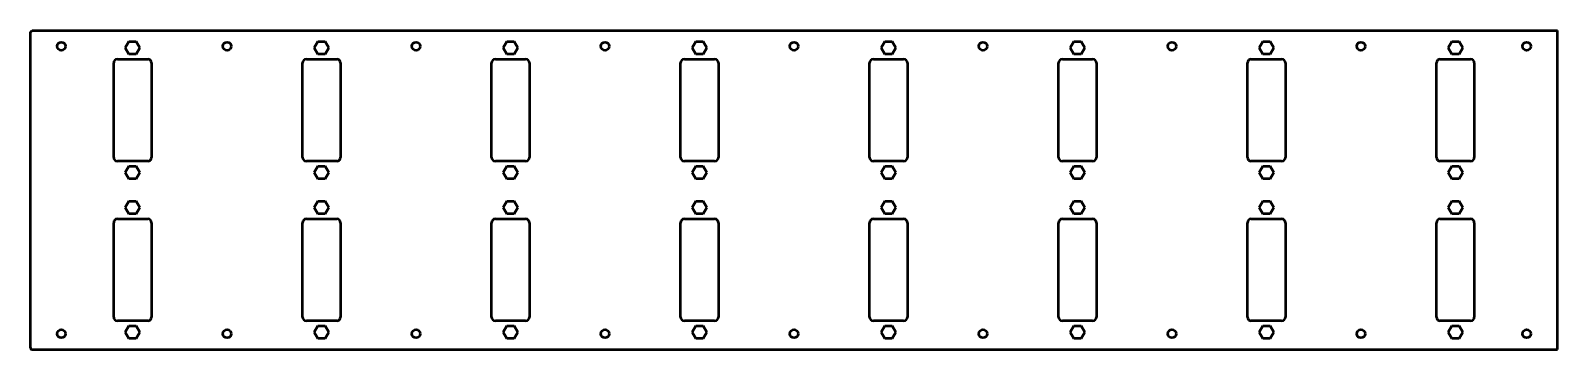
# Model space of a CAD drawing. Header units: millimetres. Extents: x 0 to 2020, y -212 to 210.
import ezdxf

# ---------------------------------------------------------------- set-up
doc = ezdxf.new("R2010")
doc.units = ezdxf.units.MM
doc.layers.add('IV_INTERIOR_PROFILES', color=7, linetype='Continuous', lineweight=50)
doc.layers.add('IV_OUTER_PROFILE', color=7, linetype='Continuous', lineweight=50)

msp = doc.modelspace()

# ---------------------------------------------------------------- linework, layer by layer
at = {"layer": 'IV_INTERIOR_PROFILES'}
for p, q in [((125.3, 187.1), (130.2, 195.5)), ((130.2, 178.7), (125.3, 187.1)), ((130.2, 195.5), (139.8, 195.5)), ((139.8, 195.5), (144.7, 187.1)), ((144.7, 187.1), (139.8, 178.7)), ((375.3, 187.1), (380.2, 195.5)), ((380.2, 178.7), (375.3, 187.1)), ((380.2, 195.5), (389.8, 195.5)), ((389.8, 195.5), (394.7, 187.1)), ((394.7, 187.1), (389.8, 178.7)), ((625.3, 187.1), (630.2, 195.5)), ((630.2, 178.7), (625.3, 187.1)), ((630.2, 195.5), (639.8, 195.5)), ((639.8, 195.5), (644.7, 187.1)), ((644.7, 187.1), (639.8, 178.7)), ((875.3, 187.1), (880.2, 195.5)), ((880.2, 178.7), (875.3, 187.1)), ((880.2, 195.5), (889.8, 195.5)), ((889.8, 195.5), (894.7, 187.1)), ((894.7, 187.1), (889.8, 178.7)), ((1125.3, 187.1), (1130.2, 195.5)), ((1130.2, 178.7), (1125.3, 187.1)), ((1130.2, 195.5), (1139.8, 195.5)), ((1139.8, 195.5), (1144.7, 187.1)), ((1144.7, 187.1), (1139.8, 178.7)), ((1375.3, 187.1), (1380.2, 195.5)), ((1380.2, 178.7), (1375.3, 187.1)), ((1380.2, 195.5), (1389.8, 195.5)), ((1389.8, 195.5), (1394.7, 187.1)), ((1394.7, 187.1), (1389.8, 178.7)), ((1625.3, 187.1), (1630.2, 195.5)), ((1630.2, 178.7), (1625.3, 187.1)), ((1630.2, 195.5), (1639.8, 195.5)), ((1639.8, 195.5), (1644.7, 187.1)), ((1644.7, 187.1), (1639.8, 178.7)), ((1875.3, 187.1), (1880.2, 195.5)), ((1880.2, 178.7), (1875.3, 187.1)), ((1880.2, 195.5), (1889.8, 195.5)), ((1889.8, 195.5), (1894.7, 187.1)), ((1894.7, 187.1), (1889.8, 178.7)), ((110, 42.1), (110, 167.1)), ((115, 172.1), (155, 172.1)), ((139.8, 178.7), (130.2, 178.7)), ((160, 167.1), (160, 42.1)), ((360, 42.1), (360, 167.1)), ((365, 172.1), (405, 172.1)), ((389.8, 178.7), (380.2, 178.7)), ((410, 167.1), (410, 42.1)), ((610, 42.1), (610, 167.1)), ((615, 172.1), (655, 172.1)), ((639.8, 178.7), (630.2, 178.7)), ((660, 167.1), (660, 42.1)), ((860, 42.1), (860, 167.1)), ((865, 172.1), (905, 172.1)), ((889.8, 178.7), (880.2, 178.7)), ((910, 167.1), (910, 42.1)), ((1110, 42.1), (1110, 167.1)), ((1115, 172.1), (1155, 172.1)), ((1139.8, 178.7), (1130.2, 178.7)), ((1160, 167.1), (1160, 42.1)), ((1360, 42.1), (1360, 167.1)), ((1365, 172.1), (1405, 172.1)), ((1389.8, 178.7), (1380.2, 178.7)), ((1410, 167.1), (1410, 42.1)), ((1610, 42.1), (1610, 167.1)), ((1615, 172.1), (1655, 172.1)), ((1639.8, 178.7), (1630.2, 178.7)), ((1660, 167.1), (1660, 42.1)), ((1860, 42.1), (1860, 167.1)), ((1865, 172.1), (1905, 172.1)), ((1889.8, 178.7), (1880.2, 178.7)), ((1910, 167.1), (1910, 42.1)), ((155, 37.1), (115, 37.1)), ((125.3, 22.1), (130.2, 30.5)), ((130.2, 13.7), (125.3, 22.1)), ((130.2, 30.5), (139.8, 30.5)), ((139.8, 30.5), (144.7, 22.1)), ((144.7, 22.1), (139.8, 13.7)), ((405, 37.1), (365, 37.1)), ((375.3, 22.1), (380.2, 30.5)), ((380.2, 13.7), (375.3, 22.1)), ((380.2, 30.5), (389.8, 30.5)), ((389.8, 30.5), (394.7, 22.1)), ((394.7, 22.1), (389.8, 13.7)), ((655, 37.1), (615, 37.1)), ((625.3, 22.1), (630.2, 30.5)), ((630.2, 13.7), (625.3, 22.1)), ((630.2, 30.5), (639.8, 30.5)), ((639.8, 30.5), (644.7, 22.1)), ((644.7, 22.1), (639.8, 13.7)), ((905, 37.1), (865, 37.1)), ((875.3, 22.1), (880.2, 30.5)), ((880.2, 13.7), (875.3, 22.1)), ((880.2, 30.5), (889.8, 30.5)), ((889.8, 30.5), (894.7, 22.1)), ((894.7, 22.1), (889.8, 13.7)), ((1155, 37.1), (1115, 37.1)), ((1125.3, 22.1), (1130.2, 30.5)), ((1130.2, 13.7), (1125.3, 22.1)), ((1130.2, 30.5), (1139.8, 30.5)), ((1139.8, 30.5), (1144.7, 22.1)), ((1144.7, 22.1), (1139.8, 13.7)), ((1405, 37.1), (1365, 37.1)), ((1375.3, 22.1), (1380.2, 30.5)), ((1380.2, 13.7), (1375.3, 22.1)), ((1380.2, 30.5), (1389.8, 30.5)), ((1389.8, 30.5), (1394.7, 22.1)), ((1394.7, 22.1), (1389.8, 13.7)), ((1655, 37.1), (1615, 37.1)), ((1625.3, 22.1), (1630.2, 30.5)), ((1630.2, 13.7), (1625.3, 22.1)), ((1630.2, 30.5), (1639.8, 30.5)), ((1639.8, 30.5), (1644.7, 22.1)), ((1644.7, 22.1), (1639.8, 13.7)), ((1905, 37.1), (1865, 37.1)), ((1875.3, 22.1), (1880.2, 30.5)), ((1880.2, 13.7), (1875.3, 22.1)), ((1880.2, 30.5), (1889.8, 30.5)), ((1889.8, 30.5), (1894.7, 22.1)), ((1894.7, 22.1), (1889.8, 13.7)), ((139.8, 13.7), (130.2, 13.7)), ((389.8, 13.7), (380.2, 13.7)), ((639.8, 13.7), (630.2, 13.7)), ((889.8, 13.7), (880.2, 13.7)), ((1139.8, 13.7), (1130.2, 13.7)), ((1389.8, 13.7), (1380.2, 13.7)), ((1639.8, 13.7), (1630.2, 13.7)), ((1889.8, 13.7), (1880.2, 13.7)), ((125.3, -24.4), (130.2, -16)), ((130.2, -16), (139.8, -16)), ((139.8, -16), (144.7, -24.4)), ((375.3, -24.4), (380.2, -16)), ((380.2, -16), (389.8, -16)), ((389.8, -16), (394.7, -24.4)), ((625.3, -24.4), (630.2, -16)), ((630.2, -16), (639.8, -16)), ((639.8, -16), (644.7, -24.4)), ((875.3, -24.4), (880.2, -16)), ((880.2, -16), (889.8, -16)), ((889.8, -16), (894.7, -24.4)), ((1125.3, -24.4), (1130.2, -16)), ((1130.2, -16), (1139.8, -16)), ((1139.8, -16), (1144.7, -24.4)), ((1375.3, -24.4), (1380.2, -16)), ((1380.2, -16), (1389.8, -16)), ((1389.8, -16), (1394.7, -24.4)), ((1625.3, -24.4), (1630.2, -16)), ((1630.2, -16), (1639.8, -16)), ((1639.8, -16), (1644.7, -24.4)), ((1875.3, -24.4), (1880.2, -16)), ((1880.2, -16), (1889.8, -16)), ((1889.8, -16), (1894.7, -24.4)), ((115, -39.4), (155, -39.4)), ((130.2, -32.8), (125.3, -24.4)), ((139.8, -32.8), (130.2, -32.8)), ((144.7, -24.4), (139.8, -32.8)), ((365, -39.4), (405, -39.4)), ((380.2, -32.8), (375.3, -24.4)), ((389.8, -32.8), (380.2, -32.8)), ((394.7, -24.4), (389.8, -32.8)), ((615, -39.4), (655, -39.4)), ((630.2, -32.8), (625.3, -24.4)), ((639.8, -32.8), (630.2, -32.8)), ((644.7, -24.4), (639.8, -32.8)), ((865, -39.4), (905, -39.4)), ((880.2, -32.8), (875.3, -24.4)), ((889.8, -32.8), (880.2, -32.8)), ((894.7, -24.4), (889.8, -32.8)), ((1115, -39.4), (1155, -39.4)), ((1130.2, -32.8), (1125.3, -24.4)), ((1139.8, -32.8), (1130.2, -32.8)), ((1144.7, -24.4), (1139.8, -32.8)), ((1365, -39.4), (1405, -39.4)), ((1380.2, -32.8), (1375.3, -24.4)), ((1389.8, -32.8), (1380.2, -32.8)), ((1394.7, -24.4), (1389.8, -32.8)), ((1615, -39.4), (1655, -39.4)), ((1630.2, -32.8), (1625.3, -24.4)), ((1639.8, -32.8), (1630.2, -32.8)), ((1644.7, -24.4), (1639.8, -32.8)), ((1865, -39.4), (1905, -39.4)), ((1880.2, -32.8), (1875.3, -24.4)), ((1889.8, -32.8), (1880.2, -32.8)), ((1894.7, -24.4), (1889.8, -32.8)), ((110, -169.4), (110, -44.4)), ((160, -44.4), (160, -169.4)), ((360, -169.4), (360, -44.4)), ((410, -44.4), (410, -169.4)), ((610, -169.4), (610, -44.4)), ((660, -44.4), (660, -169.4)), ((860, -169.4), (860, -44.4)), ((910, -44.4), (910, -169.4)), ((1110, -169.4), (1110, -44.4)), ((1160, -44.4), (1160, -169.4)), ((1360, -169.4), (1360, -44.4)), ((1410, -44.4), (1410, -169.4)), ((1610, -169.4), (1610, -44.4)), ((1660, -44.4), (1660, -169.4)), ((1860, -169.4), (1860, -44.4)), ((1910, -44.4), (1910, -169.4)), ((155, -174.4), (115, -174.4)), ((125.3, -189.4), (130.2, -181)), ((130.2, -181), (139.8, -181)), ((139.8, -181), (144.7, -189.4)), ((405, -174.4), (365, -174.4)), ((375.3, -189.4), (380.2, -181)), ((380.2, -181), (389.8, -181)), ((389.8, -181), (394.7, -189.4)), ((655, -174.4), (615, -174.4)), ((625.3, -189.4), (630.2, -181)), ((630.2, -181), (639.8, -181)), ((639.8, -181), (644.7, -189.4)), ((905, -174.4), (865, -174.4)), ((875.3, -189.4), (880.2, -181)), ((880.2, -181), (889.8, -181)), ((889.8, -181), (894.7, -189.4)), ((1155, -174.4), (1115, -174.4)), ((1125.3, -189.4), (1130.2, -181)), ((1130.2, -181), (1139.8, -181)), ((1139.8, -181), (1144.7, -189.4)), ((1405, -174.4), (1365, -174.4)), ((1375.3, -189.4), (1380.2, -181)), ((1380.2, -181), (1389.8, -181)), ((1389.8, -181), (1394.7, -189.4)), ((1655, -174.4), (1615, -174.4)), ((1625.3, -189.4), (1630.2, -181)), ((1630.2, -181), (1639.8, -181)), ((1639.8, -181), (1644.7, -189.4)), ((1905, -174.4), (1865, -174.4)), ((1875.3, -189.4), (1880.2, -181)), ((1880.2, -181), (1889.8, -181)), ((1889.8, -181), (1894.7, -189.4)), ((130.2, -197.8), (125.3, -189.4)), ((139.8, -197.8), (130.2, -197.8)), ((144.7, -189.4), (139.8, -197.8)), ((380.2, -197.8), (375.3, -189.4)), ((389.8, -197.8), (380.2, -197.8)), ((394.7, -189.4), (389.8, -197.8)), ((630.2, -197.8), (625.3, -189.4)), ((639.8, -197.8), (630.2, -197.8)), ((644.7, -189.4), (639.8, -197.8)), ((880.2, -197.8), (875.3, -189.4)), ((889.8, -197.8), (880.2, -197.8)), ((894.7, -189.4), (889.8, -197.8)), ((1130.2, -197.8), (1125.3, -189.4)), ((1139.8, -197.8), (1130.2, -197.8)), ((1144.7, -189.4), (1139.8, -197.8)), ((1380.2, -197.8), (1375.3, -189.4)), ((1389.8, -197.8), (1380.2, -197.8)), ((1394.7, -189.4), (1389.8, -197.8)), ((1630.2, -197.8), (1625.3, -189.4)), ((1639.8, -197.8), (1630.2, -197.8)), ((1644.7, -189.4), (1639.8, -197.8)), ((1880.2, -197.8), (1875.3, -189.4)), ((1889.8, -197.8), (1880.2, -197.8)), ((1894.7, -189.4), (1889.8, -197.8))]:
    msp.add_line(p, q, dxfattribs=at)
for centre in [(40.7, 189.1), (260, 189.1), (510, 189.1), (760, 189.1), (1010, 189.1), (1260, 189.1), (1510, 189.1), (1760, 189.1), (1979.2, 189.1), (40.7, -191.4), (260, -191.4), (510, -191.4), (760, -191.4), (1010, -191.4), (1260, -191.4), (1510, -191.4), (1760, -191.4), (1979.2, -191.4)]:
    msp.add_circle(centre, 5.5, dxfattribs=at)
for centre, start, end in [((115, 167.1), 90, 180), ((155, 167.1), 0, 90), ((365, 167.1), 90, 180), ((405, 167.1), 0, 90), ((615, 167.1), 90, 180), ((655, 167.1), 0, 90), ((865, 167.1), 90, 180), ((905, 167.1), 0, 90), ((1115, 167.1), 90, 180), ((1155, 167.1), 0, 90), ((1365, 167.1), 90, 180), ((1405, 167.1), 0, 90), ((1615, 167.1), 90, 180), ((1655, 167.1), 0, 90), ((1865, 167.1), 90, 180), ((1905, 167.1), 0, 90), ((115, 42.1), 180, 270), ((155, 42.1), 270, 360), ((365, 42.1), 180, 270), ((405, 42.1), 270, 0), ((615, 42.1), 180, 270), ((655, 42.1), 270, 0), ((865, 42.1), 180, 270), ((905, 42.1), 270, 0), ((1115, 42.1), 180, 270), ((1155, 42.1), 270, 0), ((1365, 42.1), 180, 270), ((1405, 42.1), 270, 0), ((1615, 42.1), 180, 270), ((1655, 42.1), 270, 0), ((1865, 42.1), 180, 270), ((1905, 42.1), 270, 0), ((115, -44.4), 90, 180), ((155, -44.4), 0, 90), ((365, -44.4), 90, 180), ((405, -44.4), 0, 90), ((615, -44.4), 90, 180), ((655, -44.4), 0, 90), ((865, -44.4), 90, 180), ((905, -44.4), 0, 90), ((1115, -44.4), 90, 180), ((1155, -44.4), 0, 90), ((1365, -44.4), 90, 180), ((1405, -44.4), 0, 90), ((1615, -44.4), 90, 180), ((1655, -44.4), 0, 90), ((1865, -44.4), 90, 180), ((1905, -44.4), 0, 90), ((115, -169.4), 180, 270), ((155, -169.4), 270, 0), ((365, -169.4), 180, 270), ((405, -169.4), 270, 0), ((615, -169.4), 180, 270), ((655, -169.4), 270, 0), ((865, -169.4), 180, 270), ((905, -169.4), 270, 0), ((1115, -169.4), 180, 270), ((1155, -169.4), 270, 0), ((1365, -169.4), 180, 270), ((1405, -169.4), 270, 0), ((1615, -169.4), 180, 270), ((1655, -169.4), 270, 0), ((1865, -169.4), 180, 270), ((1905, -169.4), 270, 0)]:
    msp.add_arc(centre, 5, start, end, dxfattribs=at)
at = {"layer": 'IV_OUTER_PROFILE'}
for p, q in [((0, 207.9), (2, 209.9)), ((0, -210.2), (0, 207.9)), ((2, 209.9), (2020, 209.9)), ((2020, -212.2), (2020, 209.9)), ((2, -212.2), (2020, -212.2))]:
    msp.add_line(p, q, dxfattribs=at)
msp.add_arc((2, -210.2), 2, 180, 270, dxfattribs=at)

doc.saveas('drawing.dxf')
